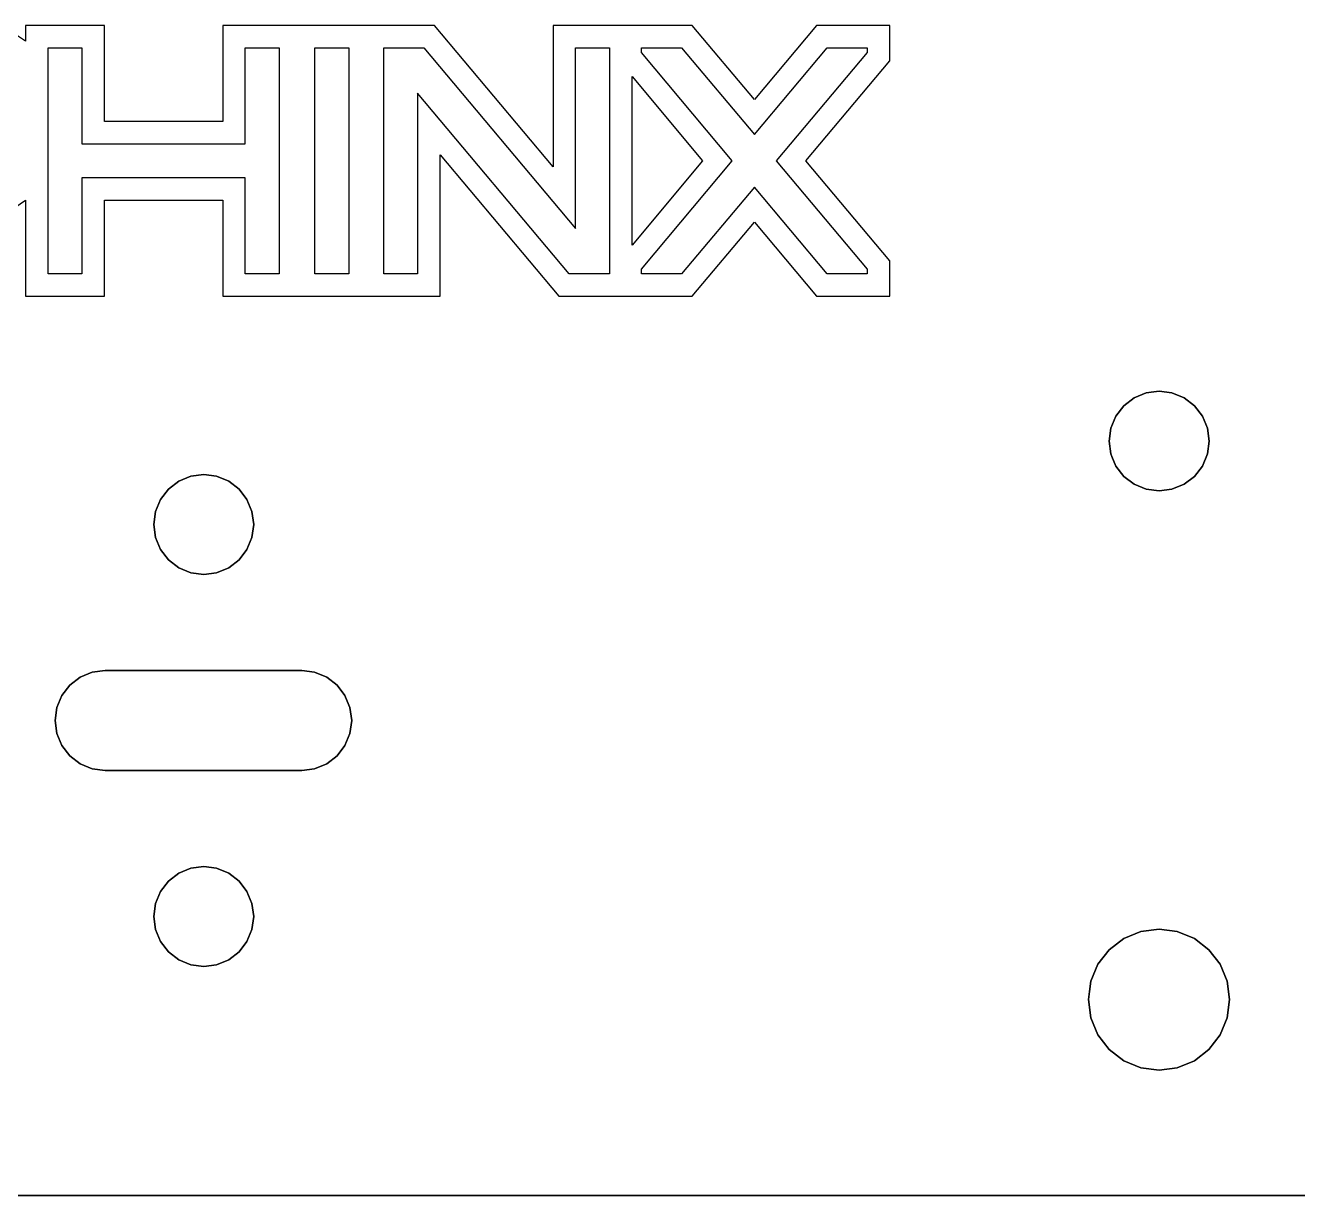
# Model space of a CAD drawing. Header units: metres. Extents: x 1388 to 2328, y 368 to 639.
# Drawn here: x 1460.4 to 1525.3, y 368.4 to 428.1 of the extents above; entities that cross this region are included whole.
import ezdxf

# ---------------------------------------------------------------- set-up
doc = ezdxf.new("R2010")
doc.units = ezdxf.units.M

msp = doc.modelspace()

# ---------------------------------------------------------------- linework, layer by layer
at = {"layer": 'Component#11'}
for p, q in [((1460.361, 427.263, 109.882), (1459.538, 427.82, 109.882)), ((1464.385, 428.074, 109.882), (1460.361, 428.074, 109.882)), ((1460.361, 428.074, 109.882), (1460.361, 427.263, 109.882)), ((1464.385, 423.175, 109.882), (1464.385, 428.074, 109.882)), ((1470.424, 428.074, 109.882), (1470.424, 423.175, 109.882)), ((1481.218, 428.074, 109.882), (1470.424, 428.074, 109.882)), ((1487.275, 420.861, 109.882), (1481.218, 428.074, 109.882)), ((1494.368, 428.074, 109.882), (1487.275, 428.074, 109.882)), ((1487.275, 428.074, 109.882), (1487.275, 420.861, 109.882)), ((1497.545, 424.294, 109.882), (1494.368, 428.074, 109.882)), ((1500.722, 428.074, 109.882), (1497.545, 424.294, 109.882)), ((1504.454, 428.074, 109.882), (1500.722, 428.074, 109.882)), ((1504.454, 426.266, 109.882), (1504.454, 428.074, 109.882)), ((1461.51, 415.401, 109.882), (1461.51, 426.925, 109.882)), ((1461.51, 426.925, 109.882), (1463.236, 426.925, 109.882)), ((1463.236, 426.925, 109.882), (1463.236, 422.026, 109.882)), ((1471.572, 422.026, 109.882), (1471.572, 426.925, 109.882)), ((1471.572, 426.925, 109.882), (1473.299, 426.925, 109.882)), ((1473.299, 426.925, 109.882), (1473.299, 415.401, 109.882)), ((1475.127, 426.925, 109.882), (1476.854, 426.925, 109.882)), ((1475.127, 415.401, 109.882), (1475.127, 426.925, 109.882)), ((1476.854, 426.925, 109.882), (1476.854, 415.401, 109.882)), ((1478.635, 415.401, 109.882), (1478.635, 426.925, 109.882)), ((1478.635, 426.925, 109.882), (1480.682, 426.925, 109.882)), ((1480.682, 426.925, 109.882), (1488.424, 417.706, 109.882)), ((1488.424, 426.925, 109.882), (1490.151, 426.925, 109.882)), ((1488.424, 417.706, 109.882), (1488.424, 426.925, 109.882)), ((1490.151, 426.925, 109.882), (1490.151, 415.401, 109.882)), ((1491.785, 426.925, 109.882), (1493.833, 426.925, 109.882)), ((1491.785, 426.685, 109.882), (1491.785, 426.925, 109.882)), ((1496.409, 421.163, 109.882), (1491.785, 426.685, 109.882)), ((1493.833, 426.925, 109.882), (1497.545, 422.509, 109.882)), ((1497.545, 422.509, 109.882), (1501.257, 426.925, 109.882)), ((1503.305, 426.685, 109.882), (1498.665, 421.163, 109.882)), ((1501.257, 426.925, 109.882), (1503.305, 426.925, 109.882)), ((1503.305, 426.925, 109.882), (1503.305, 426.685, 109.882)), ((1500.166, 421.163, 109.882), (1504.454, 426.266, 109.882)), ((1491.303, 416.86, 109.882), (1491.303, 425.466, 109.882)), ((1491.303, 425.466, 109.882), (1494.906, 421.163, 109.882)), ((1488.103, 415.401, 109.882), (1480.361, 424.62, 109.882)), ((1480.361, 424.62, 109.882), (1480.361, 415.401, 109.882)), ((1470.424, 423.175, 109.882), (1464.385, 423.175, 109.882)), ((1463.236, 422.026, 109.882), (1471.572, 422.026, 109.882)), ((1481.51, 414.252, 109.882), (1481.51, 421.465, 109.882)), ((1481.51, 421.465, 109.882), (1487.568, 414.252, 109.882)), ((1494.906, 421.163, 109.882), (1491.303, 416.86, 109.882)), ((1491.785, 415.641, 109.882), (1496.409, 421.163, 109.882)), ((1498.665, 421.163, 109.882), (1503.305, 415.641, 109.882)), ((1504.454, 416.06, 109.882), (1500.166, 421.163, 109.882)), ((1471.572, 420.3, 109.882), (1463.236, 420.3, 109.882)), ((1463.236, 420.3, 109.882), (1463.236, 415.401, 109.882)), ((1471.572, 415.401, 109.882), (1471.572, 420.3, 109.882)), ((1497.545, 419.817, 109.882), (1493.833, 415.401, 109.882)), ((1501.257, 415.401, 109.882), (1497.545, 419.817, 109.882)), ((1459.538, 418.6, 109.882), (1460.361, 419.156, 109.882)), ((1460.361, 419.156, 109.882), (1460.361, 414.252, 109.882)), ((1464.385, 419.151, 109.882), (1470.424, 419.151, 109.882)), ((1464.385, 414.252, 109.882), (1464.385, 419.151, 109.882)), ((1470.424, 419.151, 109.882), (1470.424, 414.252, 109.882)), ((1494.368, 414.252, 109.882), (1497.545, 418.032, 109.882)), ((1497.545, 418.032, 109.882), (1500.722, 414.252, 109.882)), ((1504.454, 414.252, 109.882), (1504.454, 416.06, 109.882)), ((1463.236, 415.401, 109.882), (1461.51, 415.401, 109.882)), ((1473.299, 415.401, 109.882), (1471.572, 415.401, 109.882)), ((1476.854, 415.401, 109.882), (1475.127, 415.401, 109.882)), ((1480.361, 415.401, 109.882), (1478.635, 415.401, 109.882)), ((1490.151, 415.401, 109.882), (1488.103, 415.401, 109.882)), ((1491.785, 415.401, 109.882), (1491.785, 415.641, 109.882)), ((1493.833, 415.401, 109.882), (1491.785, 415.401, 109.882)), ((1503.305, 415.401, 109.882), (1501.257, 415.401, 109.882)), ((1503.305, 415.641, 109.882), (1503.305, 415.401, 109.882)), ((1460.361, 414.252, 109.882), (1464.385, 414.252, 109.882)), ((1470.424, 414.252, 109.882), (1481.51, 414.252, 109.882)), ((1487.568, 414.252, 109.882), (1494.368, 414.252, 109.882)), ((1500.722, 414.252, 109.882), (1504.454, 414.252, 109.882)), ((1516.917, 409.078, 103.632), (1516.388, 408.672, 103.632)), ((1516.388, 408.672, 109.632), (1516.917, 409.078, 109.632)), ((1517.532, 409.332, 103.632), (1516.917, 409.078, 103.632)), ((1516.917, 409.078, 109.632), (1517.532, 409.332, 109.632)), ((1516.917, 409.078, 103.632), (1516.917, 409.078, 109.632)), ((1517.926, 409.384, 103.632), (1517.532, 409.332, 103.632)), ((1517.532, 409.332, 109.632), (1517.926, 409.384, 109.632)), ((1517.532, 409.332, 103.632), (1517.532, 409.332, 109.632)), ((1518.192, 409.419, 103.632), (1517.926, 409.384, 103.632)), ((1517.926, 409.384, 109.632), (1518.192, 409.419, 109.632)), ((1517.926, 409.384, 103.632), (1517.926, 409.384, 109.632)), ((1518.852, 409.332, 103.632), (1518.192, 409.419, 103.632)), ((1518.192, 409.419, 109.632), (1518.852, 409.332, 109.632)), ((1518.192, 409.419, 109.632), (1518.192, 409.419, 103.632)), ((1519.467, 409.078, 103.632), (1518.852, 409.332, 103.632)), ((1518.852, 409.332, 109.632), (1519.467, 409.078, 109.632)), ((1518.852, 409.332, 103.632), (1518.852, 409.332, 109.632)), ((1519.995, 408.672, 103.632), (1519.467, 409.078, 103.632)), ((1519.467, 409.078, 109.632), (1519.995, 408.672, 109.632)), ((1519.467, 409.078, 103.632), (1519.467, 409.078, 109.632)), ((1516.388, 408.672, 103.632), (1515.983, 408.144, 103.632)), ((1515.983, 408.144, 109.632), (1516.388, 408.672, 109.632)), ((1516.388, 408.672, 103.632), (1516.388, 408.672, 109.632)), ((1520.4, 408.144, 103.632), (1519.995, 408.672, 103.632)), ((1519.995, 408.672, 109.632), (1520.4, 408.144, 109.632)), ((1519.995, 408.672, 103.632), (1519.995, 408.672, 109.632)), ((1515.983, 408.144, 103.632), (1515.728, 407.529, 103.632)), ((1515.728, 407.529, 109.632), (1515.983, 408.144, 109.632)), ((1515.983, 408.144, 103.632), (1515.983, 408.144, 109.632)), ((1520.655, 407.529, 103.632), (1520.4, 408.144, 103.632)), ((1520.4, 408.144, 109.632), (1520.655, 407.529, 109.632)), ((1520.4, 408.144, 103.632), (1520.4, 408.144, 109.632)), ((1515.728, 407.529, 103.632), (1515.642, 406.869, 103.632)), ((1515.642, 406.869, 109.632), (1515.728, 407.529, 109.632)), ((1515.728, 407.529, 103.632), (1515.728, 407.529, 109.632)), ((1520.742, 406.869, 103.632), (1520.655, 407.529, 103.632)), ((1520.655, 407.529, 109.632), (1520.742, 406.869, 109.632)), ((1520.655, 407.529, 103.632), (1520.655, 407.529, 109.632)), ((1515.642, 406.869, 103.632), (1515.728, 406.209, 103.632)), ((1515.728, 406.209, 109.632), (1515.642, 406.869, 109.632)), ((1515.642, 406.869, 103.632), (1515.642, 406.869, 109.632)), ((1520.655, 406.209, 103.632), (1520.742, 406.869, 103.632)), ((1520.742, 406.869, 109.632), (1520.655, 406.209, 109.632)), ((1520.742, 406.869, 103.632), (1520.742, 406.869, 109.632)), ((1515.728, 406.209, 103.632), (1515.781, 406.083, 103.632)), ((1515.781, 406.083, 109.632), (1515.728, 406.209, 109.632)), ((1515.728, 406.209, 103.632), (1515.728, 406.209, 109.632)), ((1515.781, 406.083, 103.632), (1515.983, 405.594, 103.632)), ((1515.983, 405.594, 109.632), (1515.781, 406.083, 109.632)), ((1515.781, 406.083, 103.632), (1515.781, 406.083, 109.632)), ((1520.4, 405.594, 103.632), (1520.655, 406.209, 103.632)), ((1520.655, 406.209, 109.632), (1520.4, 405.594, 109.632)), ((1520.655, 406.209, 103.632), (1520.655, 406.209, 109.632)), ((1468.791, 405.072, 103.632), (1468.176, 404.818, 103.632)), ((1468.176, 404.818, 109.632), (1468.791, 405.072, 109.632)), ((1469.451, 405.159, 103.632), (1468.791, 405.072, 103.632)), ((1468.791, 405.072, 109.632), (1469.451, 405.159, 109.632)), ((1468.791, 405.072, 103.632), (1468.791, 405.072, 109.632)), ((1470.111, 405.072, 103.632), (1469.451, 405.159, 103.632)), ((1469.451, 405.159, 109.632), (1470.111, 405.072, 109.632)), ((1469.451, 405.159, 103.632), (1469.451, 405.159, 109.632)), ((1470.726, 404.818, 103.632), (1470.111, 405.072, 103.632)), ((1470.111, 405.072, 109.632), (1470.726, 404.818, 109.632)), ((1470.111, 405.072, 103.632), (1470.111, 405.072, 109.632)), ((1515.983, 405.594, 103.632), (1516.388, 405.066, 103.632)), ((1516.388, 405.066, 109.632), (1515.983, 405.594, 109.632)), ((1515.983, 405.594, 103.632), (1515.983, 405.594, 109.632)), ((1516.388, 405.066, 103.632), (1516.917, 404.661, 103.632)), ((1516.917, 404.661, 109.632), (1516.388, 405.066, 109.632)), ((1516.388, 405.066, 103.632), (1516.388, 405.066, 109.632)), ((1519.467, 404.661, 103.632), (1519.995, 405.066, 103.632)), ((1519.995, 405.066, 109.632), (1519.467, 404.661, 109.632)), ((1519.995, 405.066, 103.632), (1520.4, 405.594, 103.632)), ((1520.4, 405.594, 109.632), (1519.995, 405.066, 109.632)), ((1519.995, 405.066, 103.632), (1519.995, 405.066, 109.632)), ((1520.4, 405.594, 103.632), (1520.4, 405.594, 109.632)), ((1467.648, 404.412, 103.632), (1467.243, 403.884, 103.632)), ((1467.243, 403.884, 109.632), (1467.648, 404.412, 109.632)), ((1468.176, 404.818, 103.632), (1467.648, 404.412, 103.632)), ((1467.648, 404.412, 109.632), (1468.176, 404.818, 109.632)), ((1467.648, 404.412, 103.632), (1467.648, 404.412, 109.632)), ((1468.176, 404.818, 103.632), (1468.176, 404.818, 109.632)), ((1471.254, 404.412, 103.632), (1470.726, 404.818, 103.632)), ((1470.726, 404.818, 109.632), (1471.254, 404.412, 109.632)), ((1470.726, 404.818, 103.632), (1470.726, 404.818, 109.632)), ((1471.66, 403.884, 103.632), (1471.254, 404.412, 103.632)), ((1471.254, 404.412, 109.632), (1471.66, 403.884, 109.632)), ((1471.254, 404.412, 103.632), (1471.254, 404.412, 109.632)), ((1516.917, 404.661, 103.632), (1517.532, 404.406, 103.632)), ((1517.532, 404.406, 109.632), (1516.917, 404.661, 109.632)), ((1516.917, 404.661, 103.632), (1516.917, 404.661, 109.632)), ((1517.532, 404.406, 103.632), (1518.192, 404.319, 103.632)), ((1518.192, 404.319, 109.632), (1517.532, 404.406, 109.632)), ((1517.532, 404.406, 103.632), (1517.532, 404.406, 109.632)), ((1518.192, 404.319, 103.632), (1518.852, 404.406, 103.632)), ((1518.852, 404.406, 109.632), (1518.192, 404.319, 109.632)), ((1518.852, 404.406, 103.632), (1519.467, 404.661, 103.632)), ((1519.467, 404.661, 109.632), (1518.852, 404.406, 109.632)), ((1518.852, 404.406, 103.632), (1518.852, 404.406, 109.632)), ((1519.467, 404.661, 103.632), (1519.467, 404.661, 109.632)), ((1467.243, 403.884, 103.632), (1466.988, 403.269, 103.632)), ((1466.988, 403.269, 109.632), (1467.243, 403.884, 109.632)), ((1467.243, 403.884, 103.632), (1467.243, 403.884, 109.632)), ((1471.914, 403.269, 103.632), (1471.66, 403.884, 103.632)), ((1471.66, 403.884, 109.632), (1471.914, 403.269, 109.632)), ((1471.66, 403.884, 103.632), (1471.66, 403.884, 109.632)), ((1518.192, 404.319, 103.632), (1518.192, 404.319, 109.632)), ((1466.988, 403.269, 103.632), (1466.901, 402.609, 103.632)), ((1466.901, 402.609, 109.632), (1466.988, 403.269, 109.632)), ((1466.988, 403.269, 103.632), (1466.988, 403.269, 109.632)), ((1472.001, 402.609, 103.632), (1471.914, 403.269, 103.632)), ((1471.914, 403.269, 109.632), (1472.001, 402.609, 109.632)), ((1471.914, 403.269, 103.632), (1471.914, 403.269, 109.632)), ((1466.901, 402.609, 103.632), (1466.988, 401.949, 103.632)), ((1466.988, 401.949, 109.632), (1466.901, 402.609, 109.632)), ((1466.901, 402.609, 103.632), (1466.901, 402.609, 109.632)), ((1471.914, 401.949, 103.632), (1472.001, 402.609, 103.632)), ((1472.001, 402.609, 109.632), (1471.914, 401.949, 109.632)), ((1472.001, 402.609, 103.632), (1472.001, 402.609, 109.632)), ((1466.988, 401.949, 103.632), (1467.243, 401.334, 103.632)), ((1467.243, 401.334, 109.632), (1466.988, 401.949, 109.632)), ((1466.988, 401.949, 103.632), (1466.988, 401.949, 109.632)), ((1471.66, 401.334, 103.632), (1471.914, 401.949, 103.632)), ((1471.914, 401.949, 109.632), (1471.66, 401.334, 109.632)), ((1471.914, 401.949, 103.632), (1471.914, 401.949, 109.632)), ((1467.243, 401.334, 103.632), (1467.648, 400.806, 103.632)), ((1467.648, 400.806, 109.632), (1467.243, 401.334, 109.632)), ((1467.243, 401.334, 109.632), (1467.243, 401.334, 103.632)), ((1471.254, 400.806, 103.632), (1471.66, 401.334, 103.632)), ((1471.66, 401.334, 109.632), (1471.254, 400.806, 109.632)), ((1471.66, 401.334, 103.632), (1471.66, 401.334, 109.632)), ((1467.648, 400.806, 103.632), (1468.176, 400.401, 103.632)), ((1468.176, 400.401, 109.632), (1467.648, 400.806, 109.632)), ((1467.648, 400.806, 103.632), (1467.648, 400.806, 109.632)), ((1470.726, 400.401, 103.632), (1471.254, 400.806, 103.632)), ((1471.254, 400.806, 109.632), (1470.726, 400.401, 109.632)), ((1471.254, 400.806, 103.632), (1471.254, 400.806, 109.632)), ((1468.176, 400.401, 103.632), (1468.791, 400.146, 103.632)), ((1468.791, 400.146, 109.632), (1468.176, 400.401, 109.632)), ((1468.176, 400.401, 103.632), (1468.176, 400.401, 109.632)), ((1468.791, 400.146, 103.632), (1469.451, 400.059, 103.632)), ((1469.451, 400.059, 109.632), (1468.791, 400.146, 109.632)), ((1468.791, 400.146, 103.632), (1468.791, 400.146, 109.632)), ((1469.451, 400.059, 103.632), (1470.111, 400.146, 103.632)), ((1470.111, 400.146, 109.632), (1469.451, 400.059, 109.632)), ((1469.451, 400.059, 103.632), (1469.451, 400.059, 109.632)), ((1470.111, 400.146, 103.632), (1470.726, 400.401, 103.632)), ((1470.726, 400.401, 109.632), (1470.111, 400.146, 109.632)), ((1470.111, 400.146, 103.632), (1470.111, 400.146, 109.632)), ((1470.726, 400.401, 103.632), (1470.726, 400.401, 109.632)), ((1463.153, 394.818, 103.632), (1462.625, 394.412, 103.632)), ((1462.625, 394.412, 109.632), (1463.153, 394.818, 109.632)), ((1463.768, 395.072, 103.632), (1463.153, 394.818, 103.632)), ((1463.153, 394.818, 109.632), (1463.768, 395.072, 109.632)), ((1463.153, 394.818, 103.632), (1463.153, 394.818, 109.632)), ((1464.428, 395.159, 103.632), (1463.768, 395.072, 103.632)), ((1463.768, 395.072, 109.632), (1464.428, 395.159, 109.632)), ((1463.768, 395.072, 109.632), (1463.768, 395.072, 103.632)), ((1474.451, 395.159, 103.632), (1464.428, 395.159, 103.632)), ((1464.428, 395.159, 109.632), (1474.451, 395.159, 109.632)), ((1464.428, 395.159, 103.632), (1464.428, 395.159, 109.632)), ((1475.111, 395.072, 103.632), (1474.451, 395.159, 103.632)), ((1474.451, 395.159, 109.632), (1475.111, 395.072, 109.632)), ((1474.451, 395.159, 103.632), (1474.451, 395.159, 109.632)), ((1475.726, 394.818, 103.632), (1475.111, 395.072, 103.632)), ((1475.111, 395.072, 109.632), (1475.726, 394.818, 109.632)), ((1475.111, 395.072, 103.632), (1475.111, 395.072, 109.632)), ((1476.254, 394.412, 103.632), (1475.726, 394.818, 103.632)), ((1475.726, 394.818, 109.632), (1476.254, 394.412, 109.632)), ((1475.726, 394.818, 103.632), (1475.726, 394.818, 109.632)), ((1462.625, 394.412, 103.632), (1462.22, 393.884, 103.632)), ((1462.22, 393.884, 109.632), (1462.625, 394.412, 109.632)), ((1462.625, 394.412, 103.632), (1462.625, 394.412, 109.632)), ((1476.66, 393.884, 103.632), (1476.254, 394.412, 103.632)), ((1476.254, 394.412, 109.632), (1476.66, 393.884, 109.632)), ((1476.254, 394.412, 103.632), (1476.254, 394.412, 109.632)), ((1462.22, 393.884, 103.632), (1461.965, 393.269, 103.632)), ((1461.965, 393.269, 109.632), (1462.22, 393.884, 109.632)), ((1462.22, 393.884, 103.632), (1462.22, 393.884, 109.632)), ((1476.862, 393.395, 103.632), (1476.66, 393.884, 103.632)), ((1476.66, 393.884, 109.632), (1476.862, 393.395, 109.632)), ((1476.66, 393.884, 103.632), (1476.66, 393.884, 109.632)), ((1476.914, 393.269, 103.632), (1476.862, 393.395, 103.632)), ((1476.862, 393.395, 109.632), (1476.914, 393.269, 109.632)), ((1476.862, 393.395, 103.632), (1476.862, 393.395, 109.632)), ((1461.965, 393.269, 103.632), (1461.879, 392.609, 103.632)), ((1461.879, 392.609, 109.632), (1461.965, 393.269, 109.632)), ((1461.965, 393.269, 103.632), (1461.965, 393.269, 109.632)), ((1477.001, 392.609, 103.632), (1476.914, 393.269, 103.632)), ((1476.914, 393.269, 109.632), (1477.001, 392.609, 109.632)), ((1476.914, 393.269, 103.632), (1476.914, 393.269, 109.632)), ((1461.879, 392.609, 103.632), (1461.965, 391.949, 103.632)), ((1461.965, 391.949, 109.632), (1461.879, 392.609, 109.632)), ((1461.879, 392.609, 103.632), (1461.879, 392.609, 109.632)), ((1476.914, 391.949, 103.632), (1477.001, 392.609, 103.632)), ((1477.001, 392.609, 109.632), (1476.914, 391.949, 109.632)), ((1477.001, 392.609, 103.632), (1477.001, 392.609, 109.632)), ((1461.965, 391.949, 103.632), (1462.22, 391.334, 103.632)), ((1462.22, 391.334, 109.632), (1461.965, 391.949, 109.632)), ((1461.965, 391.949, 103.632), (1461.965, 391.949, 109.632)), ((1476.66, 391.334, 103.632), (1476.914, 391.949, 103.632)), ((1476.914, 391.949, 109.632), (1476.66, 391.334, 109.632)), ((1476.914, 391.949, 103.632), (1476.914, 391.949, 109.632)), ((1462.22, 391.334, 103.632), (1462.625, 390.806, 103.632)), ((1462.625, 390.806, 109.632), (1462.22, 391.334, 109.632)), ((1462.22, 391.334, 103.632), (1462.22, 391.334, 109.632)), ((1462.625, 390.806, 103.632), (1463.153, 390.401, 103.632)), ((1463.153, 390.401, 109.632), (1462.625, 390.806, 109.632)), ((1462.625, 390.806, 103.632), (1462.625, 390.806, 109.632)), ((1475.726, 390.401, 103.632), (1476.254, 390.806, 103.632)), ((1476.254, 390.806, 109.632), (1475.726, 390.401, 109.632)), ((1476.254, 390.806, 103.632), (1476.66, 391.334, 103.632)), ((1476.66, 391.334, 109.632), (1476.254, 390.806, 109.632)), ((1476.254, 390.806, 103.632), (1476.254, 390.806, 109.632)), ((1476.66, 391.334, 103.632), (1476.66, 391.334, 109.632)), ((1463.153, 390.401, 103.632), (1463.768, 390.146, 103.632)), ((1463.768, 390.146, 109.632), (1463.153, 390.401, 109.632)), ((1463.153, 390.401, 103.632), (1463.153, 390.401, 109.632)), ((1463.768, 390.146, 103.632), (1464.428, 390.059, 103.632)), ((1464.428, 390.059, 109.632), (1463.768, 390.146, 109.632)), ((1463.768, 390.146, 103.632), (1463.768, 390.146, 109.632)), ((1464.428, 390.059, 103.632), (1474.451, 390.059, 103.632)), ((1474.451, 390.059, 109.632), (1464.428, 390.059, 109.632)), ((1464.428, 390.059, 103.632), (1464.428, 390.059, 109.632)), ((1474.451, 390.059, 103.632), (1475.111, 390.146, 103.632)), ((1475.111, 390.146, 109.632), (1474.451, 390.059, 109.632)), ((1474.451, 390.059, 103.632), (1474.451, 390.059, 109.632)), ((1475.111, 390.146, 103.632), (1475.726, 390.401, 103.632)), ((1475.726, 390.401, 109.632), (1475.111, 390.146, 109.632)), ((1475.111, 390.146, 103.632), (1475.111, 390.146, 109.632)), ((1475.726, 390.401, 103.632), (1475.726, 390.401, 109.632)), ((1468.791, 385.072, 103.632), (1468.176, 384.818, 103.632)), ((1468.176, 384.818, 109.632), (1468.791, 385.072, 109.632)), ((1469.451, 385.159, 103.632), (1468.791, 385.072, 103.632)), ((1468.791, 385.072, 109.632), (1469.451, 385.159, 109.632)), ((1468.791, 385.072, 103.632), (1468.791, 385.072, 109.632)), ((1470.111, 385.072, 103.632), (1469.451, 385.159, 103.632)), ((1469.451, 385.159, 109.632), (1470.111, 385.072, 109.632)), ((1469.451, 385.159, 103.632), (1469.451, 385.159, 109.632)), ((1470.726, 384.818, 103.632), (1470.111, 385.072, 103.632)), ((1470.111, 385.072, 109.632), (1470.726, 384.818, 109.632)), ((1470.111, 385.072, 103.632), (1470.111, 385.072, 109.632)), ((1467.648, 384.412, 103.632), (1467.243, 383.884, 103.632)), ((1467.243, 383.884, 109.632), (1467.648, 384.412, 109.632)), ((1468.176, 384.818, 103.632), (1467.648, 384.412, 103.632)), ((1467.648, 384.412, 109.632), (1468.176, 384.818, 109.632)), ((1467.648, 384.412, 103.632), (1467.648, 384.412, 109.632)), ((1468.176, 384.818, 103.632), (1468.176, 384.818, 109.632)), ((1471.254, 384.412, 103.632), (1470.726, 384.818, 103.632)), ((1470.726, 384.818, 109.632), (1471.254, 384.412, 109.632)), ((1470.726, 384.818, 103.632), (1470.726, 384.818, 109.632)), ((1471.659, 383.884, 103.632), (1471.254, 384.412, 103.632)), ((1471.254, 384.412, 109.632), (1471.659, 383.884, 109.632)), ((1471.254, 384.412, 103.632), (1471.254, 384.412, 109.632)), ((1467.243, 383.884, 103.632), (1466.988, 383.269, 103.632)), ((1466.988, 383.269, 109.632), (1467.243, 383.884, 109.632)), ((1467.243, 383.884, 103.632), (1467.243, 383.884, 109.632)), ((1471.914, 383.269, 103.632), (1471.659, 383.884, 103.632)), ((1471.659, 383.884, 109.632), (1471.914, 383.269, 109.632)), ((1471.659, 383.884, 103.632), (1471.659, 383.884, 109.632)), ((1466.988, 383.269, 103.632), (1466.901, 382.609, 103.632)), ((1466.901, 382.609, 109.632), (1466.988, 383.269, 109.632)), ((1466.988, 383.269, 103.632), (1466.988, 383.269, 109.632)), ((1472.001, 382.609, 103.632), (1471.914, 383.269, 103.632)), ((1471.914, 383.269, 109.632), (1472.001, 382.609, 109.632)), ((1471.914, 383.269, 103.632), (1471.914, 383.269, 109.632)), ((1466.901, 382.609, 103.632), (1466.988, 381.949, 103.632)), ((1466.988, 381.949, 109.632), (1466.901, 382.609, 109.632)), ((1466.901, 382.609, 109.632), (1466.901, 382.609, 103.632)), ((1471.914, 381.949, 103.632), (1472.001, 382.609, 103.632)), ((1472.001, 382.609, 109.632), (1471.914, 381.949, 109.632)), ((1472.001, 382.609, 103.632), (1472.001, 382.609, 109.632)), ((1466.988, 381.949, 103.632), (1467.243, 381.334, 103.632)), ((1467.243, 381.334, 109.632), (1466.988, 381.949, 109.632)), ((1466.988, 381.949, 103.632), (1466.988, 381.949, 109.632)), ((1471.659, 381.334, 103.632), (1471.914, 381.949, 103.632)), ((1471.914, 381.949, 109.632), (1471.659, 381.334, 109.632)), ((1471.914, 381.949, 103.632), (1471.914, 381.949, 109.632)), ((1517.26, 381.847, 103.632), (1516.392, 381.487, 103.632)), ((1516.392, 381.487, 109.632), (1517.26, 381.847, 109.632)), ((1518.192, 381.969, 103.632), (1517.26, 381.847, 103.632)), ((1517.26, 381.847, 109.632), (1518.192, 381.969, 109.632)), ((1517.26, 381.847, 103.632), (1517.26, 381.847, 109.632)), ((1519.123, 381.847, 103.632), (1518.192, 381.969, 103.632)), ((1518.192, 381.969, 109.632), (1519.123, 381.847, 109.632)), ((1518.192, 381.969, 103.632), (1518.192, 381.969, 109.632)), ((1519.992, 381.487, 103.632), (1519.123, 381.847, 103.632)), ((1519.123, 381.847, 109.632), (1519.992, 381.487, 109.632)), ((1519.123, 381.847, 103.632), (1519.123, 381.847, 109.632)), ((1467.243, 381.334, 103.632), (1467.648, 380.806, 103.632)), ((1467.648, 380.806, 109.632), (1467.243, 381.334, 109.632)), ((1467.243, 381.334, 103.632), (1467.243, 381.334, 109.632)), ((1471.254, 380.806, 103.632), (1471.659, 381.334, 103.632)), ((1471.659, 381.334, 109.632), (1471.254, 380.806, 109.632)), ((1471.659, 381.334, 103.632), (1471.659, 381.334, 109.632)), ((1516.392, 381.487, 103.632), (1515.646, 380.915, 103.632)), ((1515.646, 380.915, 109.632), (1516.392, 381.487, 109.632)), ((1516.392, 381.487, 103.632), (1516.392, 381.487, 109.632)), ((1520.737, 380.915, 103.632), (1519.992, 381.487, 103.632)), ((1519.992, 381.487, 109.632), (1520.737, 380.915, 109.632)), ((1519.992, 381.487, 103.632), (1519.992, 381.487, 109.632)), ((1467.648, 380.806, 103.632), (1468.176, 380.401, 103.632)), ((1468.176, 380.401, 109.632), (1467.648, 380.806, 109.632)), ((1467.648, 380.806, 103.632), (1467.648, 380.806, 109.632)), ((1468.176, 380.401, 103.632), (1468.791, 380.146, 103.632)), ((1468.791, 380.146, 109.632), (1468.176, 380.401, 109.632)), ((1468.176, 380.401, 103.632), (1468.176, 380.401, 109.632)), ((1470.111, 380.146, 103.632), (1470.726, 380.401, 103.632)), ((1470.726, 380.401, 109.632), (1470.111, 380.146, 109.632)), ((1470.726, 380.401, 103.632), (1471.254, 380.806, 103.632)), ((1471.254, 380.806, 109.632), (1470.726, 380.401, 109.632)), ((1470.726, 380.401, 103.632), (1470.726, 380.401, 109.632)), ((1471.254, 380.806, 103.632), (1471.254, 380.806, 109.632)), ((1515.646, 380.915, 103.632), (1515.074, 380.169, 103.632)), ((1515.074, 380.169, 109.632), (1515.646, 380.915, 109.632)), ((1515.646, 380.915, 103.632), (1515.646, 380.915, 109.632)), ((1521.309, 380.169, 103.632), (1520.737, 380.915, 103.632)), ((1520.737, 380.915, 109.632), (1521.309, 380.169, 109.632)), ((1520.737, 380.915, 103.632), (1520.737, 380.915, 109.632)), ((1468.791, 380.146, 103.632), (1469.451, 380.059, 103.632)), ((1469.451, 380.059, 109.632), (1468.791, 380.146, 109.632)), ((1468.791, 380.146, 103.632), (1468.791, 380.146, 109.632)), ((1469.451, 380.059, 103.632), (1470.111, 380.146, 103.632)), ((1470.111, 380.146, 109.632), (1469.451, 380.059, 109.632)), ((1469.451, 380.059, 103.632), (1469.451, 380.059, 109.632)), ((1470.111, 380.146, 103.632), (1470.111, 380.146, 109.632)), ((1515.074, 380.169, 103.632), (1514.714, 379.301, 103.632)), ((1514.714, 379.301, 109.632), (1515.074, 380.169, 109.632)), ((1515.074, 380.169, 103.632), (1515.074, 380.169, 109.632)), ((1521.669, 379.301, 103.632), (1521.309, 380.169, 103.632)), ((1521.309, 380.169, 109.632), (1521.669, 379.301, 109.632)), ((1521.309, 380.169, 109.632), (1521.309, 380.169, 103.632)), ((1514.714, 379.301, 103.632), (1514.646, 378.784, 103.632)), ((1514.646, 378.784, 109.632), (1514.714, 379.301, 109.632)), ((1514.714, 379.301, 103.632), (1514.714, 379.301, 109.632)), ((1521.792, 378.369, 103.632), (1521.669, 379.301, 103.632)), ((1521.669, 379.301, 109.632), (1521.792, 378.369, 109.632)), ((1521.669, 379.301, 103.632), (1521.669, 379.301, 109.632)), ((1514.646, 378.784, 103.632), (1514.592, 378.369, 103.632)), ((1514.592, 378.369, 109.632), (1514.646, 378.784, 109.632)), ((1514.646, 378.784, 103.632), (1514.646, 378.784, 109.632)), ((1514.592, 378.369, 103.632), (1514.714, 377.437, 103.632)), ((1514.714, 377.437, 109.632), (1514.592, 378.369, 109.632)), ((1514.592, 378.369, 103.632), (1514.592, 378.369, 109.632)), ((1521.669, 377.437, 103.632), (1521.792, 378.369, 103.632)), ((1521.792, 378.369, 109.632), (1521.669, 377.437, 109.632)), ((1521.792, 378.369, 103.632), (1521.792, 378.369, 109.632)), ((1514.714, 377.437, 103.632), (1515.074, 376.569, 103.632)), ((1515.074, 376.569, 109.632), (1514.714, 377.437, 109.632)), ((1514.714, 377.437, 103.632), (1514.714, 377.437, 109.632)), ((1521.309, 376.569, 103.632), (1521.669, 377.437, 103.632)), ((1521.669, 377.437, 109.632), (1521.309, 376.569, 109.632)), ((1521.669, 377.437, 103.632), (1521.669, 377.437, 109.632)), ((1515.074, 376.569, 103.632), (1515.646, 375.824, 103.632)), ((1515.646, 375.824, 109.632), (1515.074, 376.569, 109.632)), ((1515.074, 376.569, 103.632), (1515.074, 376.569, 109.632)), ((1520.737, 375.824, 103.632), (1521.309, 376.569, 103.632)), ((1521.309, 376.569, 109.632), (1520.737, 375.824, 109.632)), ((1521.309, 376.569, 103.632), (1521.309, 376.569, 109.632)), ((1515.646, 375.824, 103.632), (1516.392, 375.252, 103.632)), ((1516.392, 375.252, 109.632), (1515.646, 375.824, 109.632)), ((1515.646, 375.824, 103.632), (1515.646, 375.824, 109.632)), ((1519.992, 375.252, 103.632), (1520.737, 375.824, 103.632)), ((1520.737, 375.824, 109.632), (1519.992, 375.252, 109.632)), ((1520.737, 375.824, 103.632), (1520.737, 375.824, 109.632)), ((1516.392, 375.252, 103.632), (1517.26, 374.892, 103.632)), ((1517.26, 374.892, 109.632), (1516.392, 375.252, 109.632)), ((1516.392, 375.252, 103.632), (1516.392, 375.252, 109.632)), ((1519.123, 374.892, 103.632), (1519.992, 375.252, 103.632)), ((1519.992, 375.252, 109.632), (1519.123, 374.892, 109.632)), ((1519.992, 375.252, 103.632), (1519.992, 375.252, 109.632)), ((1517.26, 374.892, 103.632), (1518.192, 374.769, 103.632)), ((1518.192, 374.769, 109.632), (1517.26, 374.892, 109.632)), ((1517.26, 374.892, 103.632), (1517.26, 374.892, 109.632)), ((1518.192, 374.769, 103.632), (1519.123, 374.892, 103.632)), ((1519.123, 374.892, 109.632), (1518.192, 374.769, 109.632)), ((1518.192, 374.769, 103.632), (1518.192, 374.769, 109.632)), ((1519.123, 374.892, 103.632), (1519.123, 374.892, 109.632)), ((1544.952, 368.369, 103.632), (1393.95, 368.369, 103.632)), ((1393.95, 368.369, 109.632), (1544.952, 368.369, 109.632))]:
    msp.add_line(p, q, dxfattribs=at)

doc.saveas('drawing.dxf')
